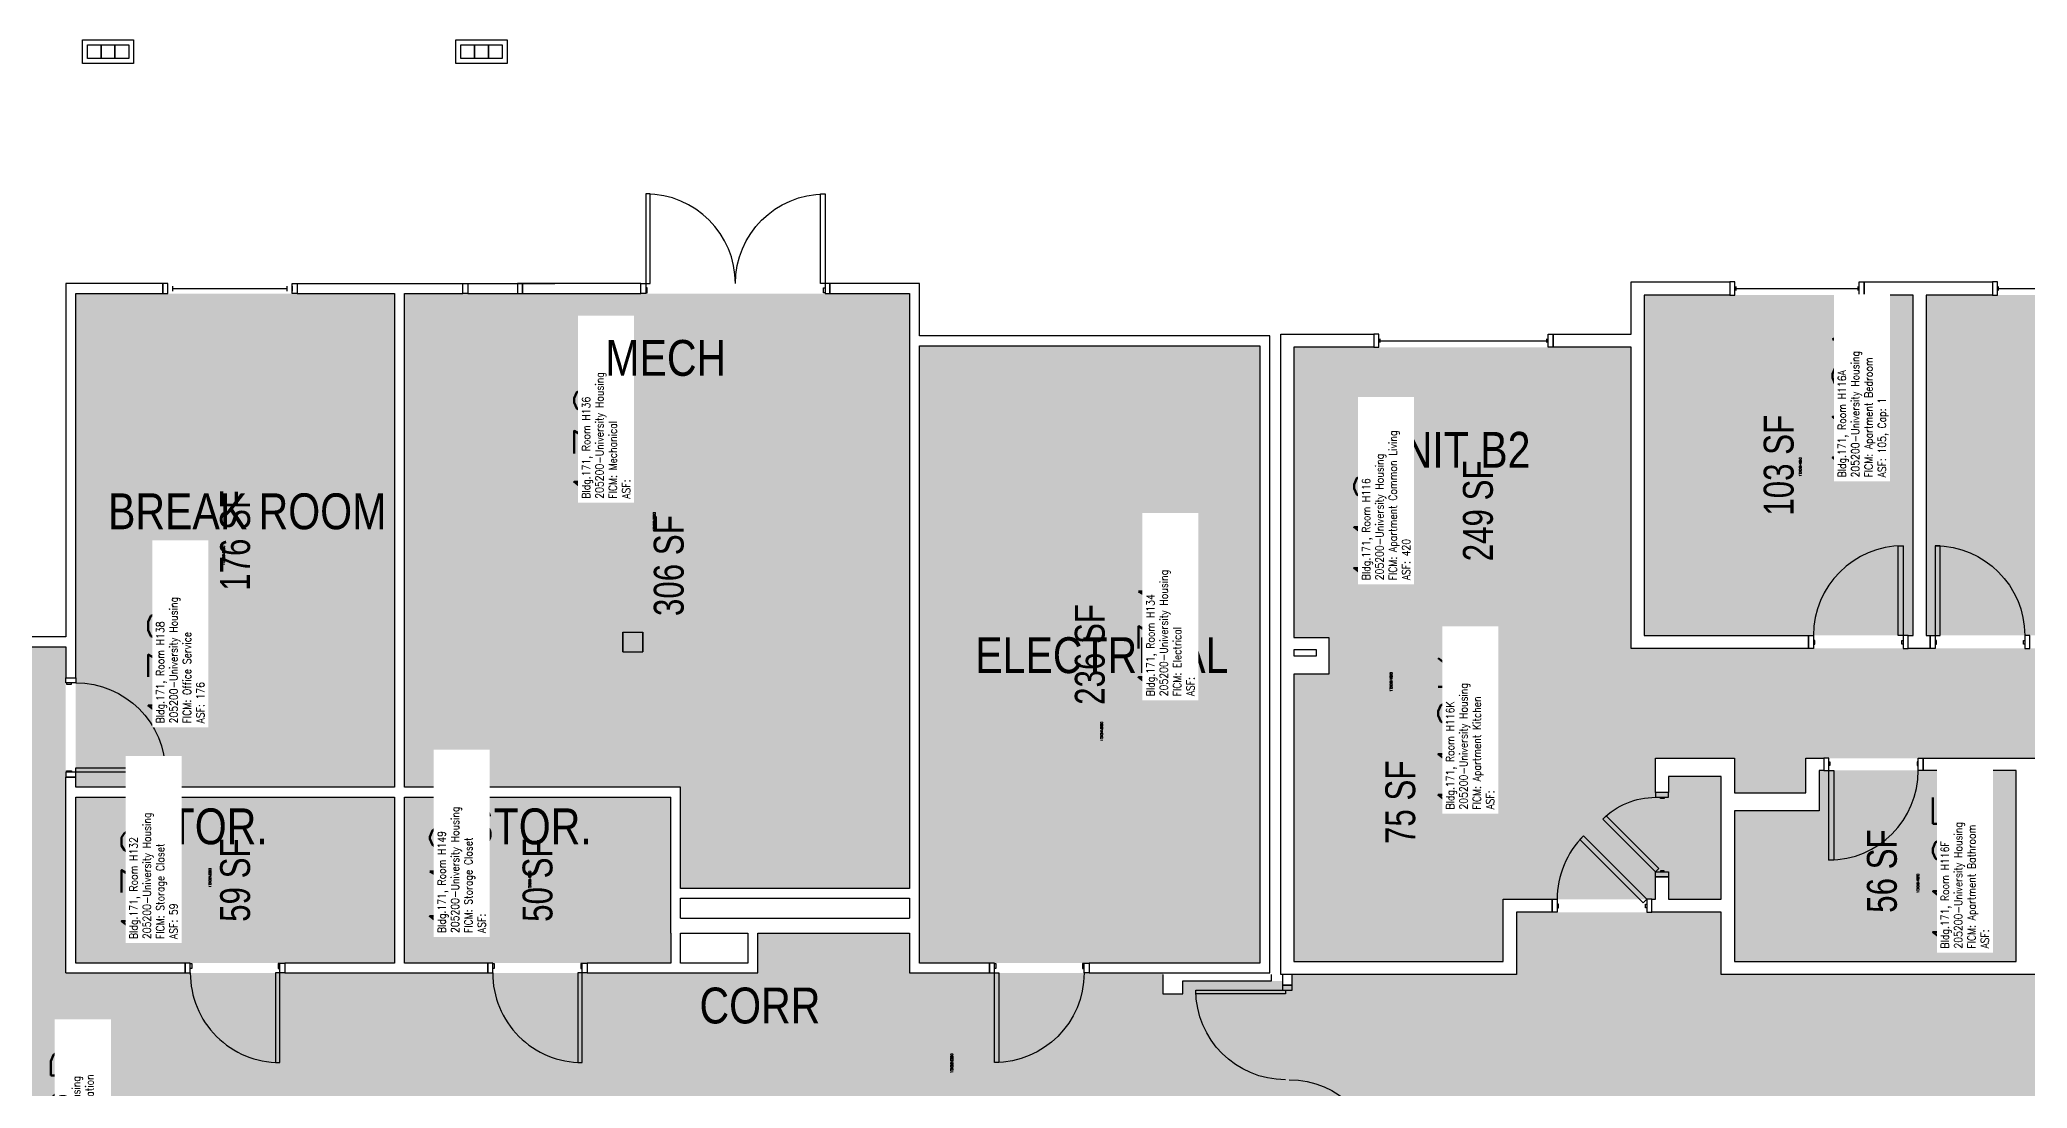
# Model space of a CAD drawing. Header units: inches. Extents: x -183 to 3698, y -798 to 1721.
# Drawn here: x 1366 to 2164, y 1300 to 1721 of the extents above; entities that cross this region are included whole.
import ezdxf
from ezdxf.enums import TextEntityAlignment as Align

# ---------------------------------------------------------------- set-up
doc = ezdxf.new("R2010")
doc.units = ezdxf.units.IN
doc.header["$LTSCALE"] = 96
doc.header["$MEASUREMENT"] = 0
doc.layers.get('0').update_dxf_attribs({"plot": 0})
for name, color, linetype in [('A-AREA-IDEN', 1, 'Continuous'), ('A-DOOR', 2, 'Continuous'), ('A-GLAZ', 1, 'Continuous'), ('A-IDEN-RNUM', 7, 'Continuous'), ('A-IDEN-SNUM', 4, 'Continuous'), ('A-IDEN-VNUM', 4, 'Continuous'), ('A-WALL', 5, 'Continuous'), ('AREA-TEXT', 3, 'Continuous'), ('Rooms-Category-Color', 7, 'Continuous'), ('Rooms-College-Color', 7, 'Continuous'), ('Rooms-Department-Color', 7, 'Continuous'), ('Rooms-Division-Color', 7, 'Continuous'), ('Rooms-Information', 7, 'Continuous')]:
    doc.layers.add(name, color=color, linetype=linetype)
doc.styles.add('AREA', font='arial.ttf', dxfattribs={"width": 0.75, "height": 12})
doc.styles.add('ROOMSNUMBER', font='txt.shx', dxfattribs={"height": 0.03})
doc.styles.add('ROOMVNUMBER', font='simplex.shx', dxfattribs={"width": 0.85})
doc.styles.get("Standard").update_dxf_attribs({"font": 'ARIALN.TTF'})

msp = doc.modelspace()

# ---------------------------------------------------------------- hatches: boundary and pattern name
h = msp.add_hatch()
h.set_pattern_fill('ANSI31', color=256, style=0)
h.set_pattern_definition([(135, (2468.48172, 1996.84335), (0.088388348, 0.088388348), [])])
h.paths.add_polyline_path([(2137.01, 1412.89), (2078.28, 1412.89), (2078.28, 1403.68), (2137.01, 1403.68)], flags=9)
at = {"layer": 'Rooms-Category-Color', "true_color": 0xfa9ba3}
msp.add_hatch(color=241, dxfattribs=at).paths.add_polyline_path([(1380.13, 1619.37), (1508.13, 1619.37), (1508.13, 1421), (1380.13, 1421)])
at = {"layer": 'Rooms-Category-Color', "true_color": 0xadadad}
for points in [[(1512.13, 1619.37), (1715.13, 1619.37), (1715.13, 1380.37), (1623.13, 1380.37), (1623.13, 1421), (1512.13, 1421)], [(1719.13, 1598.37), (1855.88, 1598.37), (1855.88, 1350.38), (1719.13, 1350.38)], [(2434.81, 1302.06), (2431.28, 1305.6), (2404.37, 1332.5), (2404.37, 1345.75), (2041.22, 1345.75), (2041.22, 1370.75), (1958.89, 1370.75), (1958.89, 1345.75), (1868.87, 1345.75), (1868.87, 1341.5), (1864.87, 1341.5), (1864.87, 1343.19), (1824.87, 1343.19), (1824.87, 1338), (1816.87, 1338), (1816.87, 1346.37), (1715.13, 1346.37), (1715.13, 1362.37), (1654.13, 1362.37), (1654.13, 1346.37), (1376.13, 1346.37), (1376.13, 1477.38), (1260.13, 1477.38), (1260.13, 1346.37), (780.38, 1346.37), (780.38, 1341.5), (776.38, 1341.5), (776.38, 1342.96), (736.38, 1342.96), (736.38, 1338), (728.38, 1338), (728.38, 1345.75), (673.36, 1345.75), (673.36, 1370.75), (591.03, 1370.75), (591.03, 1345.75), (233.3, 1345.75), (233.5, 1285.75), (632.97, 1285.75), (632.97, 1237.75), (768, 1237.75), (776.38, 1237.75), (776.38, 1265.5), (780.38, 1265.5), (780.38, 1263.75), (820.38, 1263.75), (820.38, 1269), (828.38, 1269), (828.38, 1237.75), (939.72, 1237.75), (939.72, 1276.67), (1347.19, 1276.67), (1347.19, 1190.38), (1378.69, 1190.38), (1378.69, 1188), (1373.19, 1188), (1373.19, 1151.12), (1373.19, 1146.75), (1375.19, 1146.75), (1375.19, 1142.75), (1451.19, 1142.75), (1451.19, 1146.75), (1453.11, 1146.75), (1453.19, 1151.12), (1453.19, 1188), (1447.69, 1188), (1447.69, 1190.38), (1479.65, 1190.38), (1479.65, 1209.17), (1484.9, 1209.17), (1484.9, 1255.17), (1479.65, 1255.17), (1479.65, 1276.67), (1571.65, 1276.67), (1571.65, 1261.25), (1860.5, 1261.25), (1864.87, 1261.25), (1864.87, 1265.5), (1868.87, 1265.5), (1868.87, 1263.75), (1908.87, 1263.75), (1908.87, 1269), (1916.87, 1269), (1916.87, 1260.62), (2047.49, 1260.62), (2047.49, 1285.75), (2323.85, 1285.75), (2348.97, 1260.62), (2386.31, 1260.62), (2392.39, 1259.63)]]:
    msp.add_hatch(color=253, dxfattribs=at).paths.add_polyline_path(points)
at = {"layer": 'Rooms-Category-Color', "true_color": 0x728ef3}
for points in [[(2118.25, 1618.75), (2010.25, 1618.75), (2010.25, 1482), (2118.25, 1482), (2118.24, 1618.31)], [(2231.13, 1618.75), (2123.5, 1618.75), (2123.49, 1482.01), (2231.13, 1482), (2231.11, 1618.31)], [(2280, 1476.75), (2005, 1476.75), (2005, 1597.75), (1869.5, 1597.75), (1869.5, 1481.12), (1953.64, 1481.12), (1953.64, 1376), (2014.77, 1376), (2014.77, 1384.95), (2020.02, 1384.95), (2020.02, 1376), (2041.22, 1376), (2041.22, 1425.37), (2020.02, 1425.37), (2020.02, 1418.95), (2014.77, 1418.95), (2014.77, 1432.62), (2046.47, 1432.62), (2046.47, 1418.75), (2075.22, 1418.75), (2075.22, 1432.62), (2251.25, 1432.62), (2251.25, 1418.75), (2280, 1418.75)], [(1869.5, 1466.5), (1869.5, 1351), (1953.64, 1351), (1953.64, 1481.12), (1883.5, 1481.12), (1883.5, 1466.5)], [(2159.6, 1351), (2046.47, 1351), (2046.47, 1411.5), (2080.47, 1411.5), (2080.47, 1427.75), (2159.61, 1427.75)], [(1380.13, 1417), (1508.13, 1417), (1508.13, 1350.37), (1380.13, 1350.37)], [(1512.13, 1417), (1619.13, 1417), (1619.13, 1350.37), (1512.13, 1350.37)]]:
    msp.add_hatch(color=171, dxfattribs=at).paths.add_polyline_path(points)
at = {"layer": 'Rooms-College-Color', "true_color": 0xadadad}
for points in [[(1380.13, 1619.37), (1508.13, 1619.37), (1508.13, 1421), (1380.13, 1421)], [(1512.13, 1619.37), (1715.13, 1619.37), (1715.13, 1380.37), (1623.13, 1380.37), (1623.13, 1421), (1512.13, 1421)], [(2118.25, 1618.75), (2010.25, 1618.75), (2010.25, 1482), (2118.25, 1482), (2118.24, 1618.31)], [(2231.13, 1618.75), (2123.5, 1618.75), (2123.49, 1482.01), (2231.13, 1482), (2231.11, 1618.31)], [(1719.13, 1598.37), (1855.88, 1598.37), (1855.88, 1350.38), (1719.13, 1350.38)], [(2280, 1476.75), (2005, 1476.75), (2005, 1597.75), (1869.5, 1597.75), (1869.5, 1481.12), (1953.64, 1481.12), (1953.64, 1376), (2014.77, 1376), (2014.77, 1384.95), (2020.02, 1384.95), (2020.02, 1376), (2041.22, 1376), (2041.22, 1425.37), (2020.02, 1425.37), (2020.02, 1418.95), (2014.77, 1418.95), (2014.77, 1432.62), (2046.47, 1432.62), (2046.47, 1418.75), (2075.22, 1418.75), (2075.22, 1432.62), (2251.25, 1432.62), (2251.25, 1418.75), (2280, 1418.75)], [(2434.81, 1302.06), (2431.28, 1305.6), (2404.37, 1332.5), (2404.37, 1345.75), (2041.22, 1345.75), (2041.22, 1370.75), (1958.89, 1370.75), (1958.89, 1345.75), (1868.87, 1345.75), (1868.87, 1341.5), (1864.87, 1341.5), (1864.87, 1343.19), (1824.87, 1343.19), (1824.87, 1338), (1816.87, 1338), (1816.87, 1346.37), (1715.13, 1346.37), (1715.13, 1362.37), (1654.13, 1362.37), (1654.13, 1346.37), (1376.13, 1346.37), (1376.13, 1477.38), (1260.13, 1477.38), (1260.13, 1346.37), (780.38, 1346.37), (780.38, 1341.5), (776.38, 1341.5), (776.38, 1342.96), (736.38, 1342.96), (736.38, 1338), (728.38, 1338), (728.38, 1345.75), (673.36, 1345.75), (673.36, 1370.75), (591.03, 1370.75), (591.03, 1345.75), (233.3, 1345.75), (233.5, 1285.75), (632.97, 1285.75), (632.97, 1237.75), (768, 1237.75), (776.38, 1237.75), (776.38, 1265.5), (780.38, 1265.5), (780.38, 1263.75), (820.38, 1263.75), (820.38, 1269), (828.38, 1269), (828.38, 1237.75), (939.72, 1237.75), (939.72, 1276.67), (1347.19, 1276.67), (1347.19, 1190.38), (1378.69, 1190.38), (1378.69, 1188), (1373.19, 1188), (1373.19, 1151.12), (1373.19, 1146.75), (1375.19, 1146.75), (1375.19, 1142.75), (1451.19, 1142.75), (1451.19, 1146.75), (1453.11, 1146.75), (1453.19, 1151.12), (1453.19, 1188), (1447.69, 1188), (1447.69, 1190.38), (1479.65, 1190.38), (1479.65, 1209.17), (1484.9, 1209.17), (1484.9, 1255.17), (1479.65, 1255.17), (1479.65, 1276.67), (1571.65, 1276.67), (1571.65, 1261.25), (1860.5, 1261.25), (1864.87, 1261.25), (1864.87, 1265.5), (1868.87, 1265.5), (1868.87, 1263.75), (1908.87, 1263.75), (1908.87, 1269), (1916.87, 1269), (1916.87, 1260.62), (2047.49, 1260.62), (2047.49, 1285.75), (2323.85, 1285.75), (2348.97, 1260.62), (2386.31, 1260.62), (2392.39, 1259.63)], [(1869.5, 1466.5), (1869.5, 1351), (1953.64, 1351), (1953.64, 1481.12), (1883.5, 1481.12), (1883.5, 1466.5)], [(2159.6, 1351), (2046.47, 1351), (2046.47, 1411.5), (2080.47, 1411.5), (2080.47, 1427.75), (2159.61, 1427.75)], [(1380.13, 1417), (1508.13, 1417), (1508.13, 1350.37), (1380.13, 1350.37)], [(1512.13, 1417), (1619.13, 1417), (1619.13, 1350.37), (1512.13, 1350.37)]]:
    msp.add_hatch(color=253, dxfattribs=at).paths.add_polyline_path(points)
at = {"layer": 'Rooms-Department-Color', "true_color": 0x604aed}
for points in [[(1380.13, 1619.37), (1508.13, 1619.37), (1508.13, 1421), (1380.13, 1421)], [(2118.25, 1618.75), (2010.25, 1618.75), (2010.25, 1482), (2118.25, 1482), (2118.24, 1618.31)], [(2231.13, 1618.75), (2123.5, 1618.75), (2123.49, 1482.01), (2231.13, 1482), (2231.11, 1618.31)], [(2280, 1476.75), (2005, 1476.75), (2005, 1597.75), (1869.5, 1597.75), (1869.5, 1481.12), (1953.64, 1481.12), (1953.64, 1376), (2014.77, 1376), (2014.77, 1384.95), (2020.02, 1384.95), (2020.02, 1376), (2041.22, 1376), (2041.22, 1425.37), (2020.02, 1425.37), (2020.02, 1418.95), (2014.77, 1418.95), (2014.77, 1432.62), (2046.47, 1432.62), (2046.47, 1418.75), (2075.22, 1418.75), (2075.22, 1432.62), (2251.25, 1432.62), (2251.25, 1418.75), (2280, 1418.75)], [(1869.5, 1466.5), (1869.5, 1351), (1953.64, 1351), (1953.64, 1481.12), (1883.5, 1481.12), (1883.5, 1466.5)], [(2159.6, 1351), (2046.47, 1351), (2046.47, 1411.5), (2080.47, 1411.5), (2080.47, 1427.75), (2159.61, 1427.75)], [(1380.13, 1417), (1508.13, 1417), (1508.13, 1350.37), (1380.13, 1350.37)], [(1512.13, 1417), (1619.13, 1417), (1619.13, 1350.37), (1512.13, 1350.37)]]:
    msp.add_hatch(color=173, dxfattribs=at).paths.add_polyline_path(points)
at = {"layer": 'Rooms-Department-Color', "true_color": 0xacacac}
for points in [[(1512.13, 1619.37), (1715.13, 1619.37), (1715.13, 1380.37), (1623.13, 1380.37), (1623.13, 1421), (1512.13, 1421)], [(1719.13, 1598.37), (1855.88, 1598.37), (1855.88, 1350.38), (1719.13, 1350.38)], [(2434.81, 1302.06), (2431.28, 1305.6), (2404.37, 1332.5), (2404.37, 1345.75), (2041.22, 1345.75), (2041.22, 1370.75), (1958.89, 1370.75), (1958.89, 1345.75), (1868.87, 1345.75), (1868.87, 1341.5), (1864.87, 1341.5), (1864.87, 1343.19), (1824.87, 1343.19), (1824.87, 1338), (1816.87, 1338), (1816.87, 1346.37), (1715.13, 1346.37), (1715.13, 1362.37), (1654.13, 1362.37), (1654.13, 1346.37), (1376.13, 1346.37), (1376.13, 1477.38), (1260.13, 1477.38), (1260.13, 1346.37), (780.38, 1346.37), (780.38, 1341.5), (776.38, 1341.5), (776.38, 1342.96), (736.38, 1342.96), (736.38, 1338), (728.38, 1338), (728.38, 1345.75), (673.36, 1345.75), (673.36, 1370.75), (591.03, 1370.75), (591.03, 1345.75), (233.3, 1345.75), (233.5, 1285.75), (632.97, 1285.75), (632.97, 1237.75), (768, 1237.75), (776.38, 1237.75), (776.38, 1265.5), (780.38, 1265.5), (780.38, 1263.75), (820.38, 1263.75), (820.38, 1269), (828.38, 1269), (828.38, 1237.75), (939.72, 1237.75), (939.72, 1276.67), (1347.19, 1276.67), (1347.19, 1190.38), (1378.69, 1190.38), (1378.69, 1188), (1373.19, 1188), (1373.19, 1151.12), (1373.19, 1146.75), (1375.19, 1146.75), (1375.19, 1142.75), (1451.19, 1142.75), (1451.19, 1146.75), (1453.11, 1146.75), (1453.19, 1151.12), (1453.19, 1188), (1447.69, 1188), (1447.69, 1190.38), (1479.65, 1190.38), (1479.65, 1209.17), (1484.9, 1209.17), (1484.9, 1255.17), (1479.65, 1255.17), (1479.65, 1276.67), (1571.65, 1276.67), (1571.65, 1261.25), (1860.5, 1261.25), (1864.87, 1261.25), (1864.87, 1265.5), (1868.87, 1265.5), (1868.87, 1263.75), (1908.87, 1263.75), (1908.87, 1269), (1916.87, 1269), (1916.87, 1260.62), (2047.49, 1260.62), (2047.49, 1285.75), (2323.85, 1285.75), (2348.97, 1260.62), (2386.31, 1260.62), (2392.39, 1259.63)]]:
    msp.add_hatch(color=253, dxfattribs=at).paths.add_polyline_path(points)
at = {"layer": 'Rooms-Division-Color', "true_color": 0x604aed}
for points in [[(1380.13, 1619.37), (1508.13, 1619.37), (1508.13, 1421), (1380.13, 1421)], [(2118.25, 1618.75), (2010.25, 1618.75), (2010.25, 1482), (2118.25, 1482), (2118.24, 1618.31)], [(2231.13, 1618.75), (2123.5, 1618.75), (2123.49, 1482.01), (2231.13, 1482), (2231.11, 1618.31)], [(2280, 1476.75), (2005, 1476.75), (2005, 1597.75), (1869.5, 1597.75), (1869.5, 1481.12), (1953.64, 1481.12), (1953.64, 1376), (2014.77, 1376), (2014.77, 1384.95), (2020.02, 1384.95), (2020.02, 1376), (2041.22, 1376), (2041.22, 1425.37), (2020.02, 1425.37), (2020.02, 1418.95), (2014.77, 1418.95), (2014.77, 1432.62), (2046.47, 1432.62), (2046.47, 1418.75), (2075.22, 1418.75), (2075.22, 1432.62), (2251.25, 1432.62), (2251.25, 1418.75), (2280, 1418.75)], [(1869.5, 1466.5), (1869.5, 1351), (1953.64, 1351), (1953.64, 1481.12), (1883.5, 1481.12), (1883.5, 1466.5)], [(2159.6, 1351), (2046.47, 1351), (2046.47, 1411.5), (2080.47, 1411.5), (2080.47, 1427.75), (2159.61, 1427.75)], [(1380.13, 1417), (1508.13, 1417), (1508.13, 1350.37), (1380.13, 1350.37)], [(1512.13, 1417), (1619.13, 1417), (1619.13, 1350.37), (1512.13, 1350.37)]]:
    msp.add_hatch(color=173, dxfattribs=at).paths.add_polyline_path(points)
at = {"layer": 'Rooms-Division-Color', "true_color": 0xadadad}
for points in [[(1512.13, 1619.37), (1715.13, 1619.37), (1715.13, 1380.37), (1623.13, 1380.37), (1623.13, 1421), (1512.13, 1421)], [(1719.13, 1598.37), (1855.88, 1598.37), (1855.88, 1350.38), (1719.13, 1350.38)], [(2434.81, 1302.06), (2431.28, 1305.6), (2404.37, 1332.5), (2404.37, 1345.75), (2041.22, 1345.75), (2041.22, 1370.75), (1958.89, 1370.75), (1958.89, 1345.75), (1868.87, 1345.75), (1868.87, 1341.5), (1864.87, 1341.5), (1864.87, 1343.19), (1824.87, 1343.19), (1824.87, 1338), (1816.87, 1338), (1816.87, 1346.37), (1715.13, 1346.37), (1715.13, 1362.37), (1654.13, 1362.37), (1654.13, 1346.37), (1376.13, 1346.37), (1376.13, 1477.38), (1260.13, 1477.38), (1260.13, 1346.37), (780.38, 1346.37), (780.38, 1341.5), (776.38, 1341.5), (776.38, 1342.96), (736.38, 1342.96), (736.38, 1338), (728.38, 1338), (728.38, 1345.75), (673.36, 1345.75), (673.36, 1370.75), (591.03, 1370.75), (591.03, 1345.75), (233.3, 1345.75), (233.5, 1285.75), (632.97, 1285.75), (632.97, 1237.75), (768, 1237.75), (776.38, 1237.75), (776.38, 1265.5), (780.38, 1265.5), (780.38, 1263.75), (820.38, 1263.75), (820.38, 1269), (828.38, 1269), (828.38, 1237.75), (939.72, 1237.75), (939.72, 1276.67), (1347.19, 1276.67), (1347.19, 1190.38), (1378.69, 1190.38), (1378.69, 1188), (1373.19, 1188), (1373.19, 1151.12), (1373.19, 1146.75), (1375.19, 1146.75), (1375.19, 1142.75), (1451.19, 1142.75), (1451.19, 1146.75), (1453.11, 1146.75), (1453.19, 1151.12), (1453.19, 1188), (1447.69, 1188), (1447.69, 1190.38), (1479.65, 1190.38), (1479.65, 1209.17), (1484.9, 1209.17), (1484.9, 1255.17), (1479.65, 1255.17), (1479.65, 1276.67), (1571.65, 1276.67), (1571.65, 1261.25), (1860.5, 1261.25), (1864.87, 1261.25), (1864.87, 1265.5), (1868.87, 1265.5), (1868.87, 1263.75), (1908.87, 1263.75), (1908.87, 1269), (1916.87, 1269), (1916.87, 1260.62), (2047.49, 1260.62), (2047.49, 1285.75), (2323.85, 1285.75), (2348.97, 1260.62), (2386.31, 1260.62), (2392.39, 1259.63)]]:
    msp.add_hatch(color=253, dxfattribs=at).paths.add_polyline_path(points)

# ---------------------------------------------------------------- linework, layer by layer
at = {"layer": 'A-DOOR'}
for p, q in [((1610.88, 1659.37), (1609.13, 1659.37)), ((1609.13, 1659.37), (1609.13, 1623.37)), ((1610.88, 1623.37), (1610.88, 1659.37)), ((1679.38, 1623.37), (1679.38, 1659.37)), ((1679.38, 1659.37), (1681.13, 1659.37)), ((1681.13, 1659.37), (1681.13, 1623.37)), ((1607.13, 1619.37), (1607.13, 1623.37)), ((1607.13, 1623.37), (1609.13, 1623.37)), ((1609.13, 1623.37), (1610.88, 1623.37)), ((1609.13, 1623.37), (1609.13, 1619.37)), ((1609.75, 1621.62), (1609.13, 1621.62)), ((1609.13, 1621.62), (1609.13, 1619.62)), ((1609.75, 1619.62), (1609.75, 1621.62)), ((1681.13, 1623.37), (1679.38, 1623.37)), ((1680.5, 1619.62), (1680.5, 1621.62)), ((1680.5, 1621.62), (1681.13, 1621.62)), ((1683.13, 1623.37), (1681.13, 1623.37)), ((1681.13, 1623.37), (1681.13, 1619.37)), ((1681.13, 1621.62), (1681.13, 1619.62)), ((1683.13, 1619.37), (1683.13, 1623.37)), ((1609.13, 1619.37), (1607.13, 1619.37)), ((1609.13, 1619.62), (1609.75, 1619.62)), ((1681.13, 1619.62), (1680.5, 1619.62)), ((1681.13, 1619.37), (1683.13, 1619.37)), ((1376.13, 1463), (1376.13, 1465)), ((1376.13, 1465), (1380.13, 1465)), ((1380.13, 1463), (1376.13, 1463)), ((1376.38, 1463), (1376.38, 1462.37)), ((1378.38, 1463), (1376.38, 1463)), ((1376.38, 1462.37), (1378.38, 1462.37)), ((1378.38, 1462.37), (1378.38, 1463)), ((1380.13, 1465), (1380.13, 1463)), ((1376.13, 1427), (1376.13, 1425)), ((1380.13, 1427), (1376.13, 1427)), ((1376.13, 1425), (1380.13, 1425)), ((1376.38, 1427), (1376.38, 1427.62)), ((1376.38, 1427.62), (1378.38, 1427.62)), ((1378.38, 1427), (1376.38, 1427)), ((1378.38, 1427.62), (1378.38, 1427)), ((1380.13, 1427), (1380.13, 1428.75)), ((1380.13, 1428.75), (1416.13, 1428.75)), ((1416.13, 1427), (1380.13, 1427)), ((1380.13, 1425), (1380.13, 1427)), ((1416.13, 1428.75), (1416.13, 1427)), ((1426.13, 1350.37), (1424.13, 1350.37)), ((1424.13, 1350.37), (1424.13, 1346.37)), ((1426.13, 1346.37), (1426.13, 1350.37)), ((1426.13, 1350.12), (1426.75, 1350.12)), ((1426.13, 1348.12), (1426.13, 1350.12)), ((1426.75, 1350.12), (1426.75, 1348.12)), ((1462.13, 1350.12), (1461.5, 1350.12)), ((1461.5, 1350.12), (1461.5, 1348.12)), ((1462.13, 1350.37), (1464.13, 1350.37)), ((1462.13, 1346.37), (1462.13, 1350.37)), ((1462.13, 1348.12), (1462.13, 1350.12)), ((1464.13, 1350.37), (1464.13, 1346.37)), ((1547.62, 1350.37), (1545.62, 1350.37)), ((1545.62, 1350.37), (1545.62, 1346.37)), ((1547.62, 1346.37), (1547.62, 1350.37)), ((1547.62, 1350.12), (1548.25, 1350.12)), ((1547.62, 1348.12), (1547.62, 1350.12)), ((1548.25, 1350.12), (1548.25, 1348.12)), ((1583.62, 1350.12), (1583, 1350.12)), ((1583, 1350.12), (1583, 1348.12)), ((1583.62, 1350.37), (1585.62, 1350.37)), ((1583.62, 1346.37), (1583.62, 1350.37)), ((1583.62, 1348.12), (1583.62, 1350.12)), ((1585.62, 1350.37), (1585.62, 1346.37)), ((1749.2, 1350.37), (1747.2, 1350.37)), ((1747.2, 1350.37), (1747.2, 1346.37)), ((1749.2, 1346.37), (1749.2, 1350.37)), ((1749.2, 1350.12), (1749.82, 1350.12)), ((1749.2, 1348.12), (1749.2, 1350.12)), ((1749.82, 1350.12), (1749.82, 1348.12)), ((1785.2, 1350.12), (1784.57, 1350.12)), ((1784.57, 1350.12), (1784.57, 1348.12)), ((1785.2, 1350.37), (1787.2, 1350.37)), ((1785.2, 1346.37), (1785.2, 1350.37)), ((1785.2, 1348.12), (1785.2, 1350.12)), ((1787.2, 1350.37), (1787.2, 1346.37)), ((1424.13, 1346.37), (1426.13, 1346.37)), ((1426.75, 1348.12), (1426.13, 1348.12)), ((1462.13, 1346.37), (1460.38, 1346.37)), ((1460.38, 1346.37), (1460.38, 1310.37)), ((1461.5, 1348.12), (1462.13, 1348.12)), ((1462.13, 1310.37), (1462.13, 1346.37)), ((1464.13, 1346.37), (1462.13, 1346.37)), ((1545.62, 1346.37), (1547.62, 1346.37)), ((1548.25, 1348.12), (1547.62, 1348.12)), ((1583.62, 1346.37), (1581.87, 1346.37)), ((1581.87, 1346.37), (1581.87, 1310.37)), ((1583, 1348.12), (1583.62, 1348.12)), ((1583.62, 1310.37), (1583.62, 1346.37)), ((1585.62, 1346.37), (1583.62, 1346.37)), ((1747.2, 1346.37), (1749.2, 1346.37)), ((1749.82, 1348.12), (1749.2, 1348.12)), ((1749.2, 1346.37), (1750.95, 1346.37)), ((1749.2, 1310.37), (1749.2, 1346.37)), ((1750.95, 1346.37), (1750.95, 1310.37)), ((1784.57, 1348.12), (1785.2, 1348.12)), ((1787.2, 1346.37), (1785.2, 1346.37)), ((1868.87, 1341.5), (1864.87, 1341.5)), ((1864.87, 1341.5), (1864.87, 1339.5)), ((1868.87, 1339.5), (1868.87, 1341.5)), ((1830.12, 1338), (1830.12, 1339.5)), ((1830.12, 1339.5), (1866.12, 1339.5)), ((1866.12, 1338), (1830.12, 1338)), ((1864.87, 1339.5), (1868.87, 1339.5)), ((1866.12, 1339.5), (1866.12, 1338)), ((1460.38, 1310.37), (1462.13, 1310.37)), ((1581.87, 1310.37), (1583.62, 1310.37)), ((1750.95, 1310.37), (1749.2, 1310.37))]:
    msp.add_line(p, q, dxfattribs=at)
for points in [[(2114.25, 1482), (2112.25, 1482), (2112.25, 1518), (2114.25, 1518)], [(2127.13, 1482), (2129.13, 1482), (2129.13, 1518), (2127.13, 1518)], [(2078.25, 1476.75), (2076.25, 1476.75), (2076.25, 1482), (2078.25, 1482)], [(2078.25, 1478.5), (2078.75, 1478.5), (2078.75, 1480), (2078.25, 1480)], [(2114.25, 1478.5), (2113.75, 1478.5), (2113.75, 1480), (2114.25, 1480)], [(2114.25, 1476.75), (2116.25, 1476.75), (2116.25, 1482), (2114.25, 1482)], [(2127.13, 1476.75), (2125.13, 1476.75), (2125.13, 1482), (2127.13, 1482)], [(2127.13, 1478.5), (2127.63, 1478.5), (2127.63, 1480), (2127.13, 1480)], [(2163.13, 1478.5), (2162.63, 1478.5), (2162.63, 1480), (2163.13, 1480)], [(2163.13, 1476.75), (2165.13, 1476.75), (2165.13, 1482), (2163.13, 1482)], [(2084.36, 1432.62), (2082.36, 1432.62), (2082.36, 1427.75), (2084.36, 1427.75)], [(2084.36, 1431.25), (2084.86, 1431.25), (2084.86, 1429.75), (2084.36, 1429.75)], [(2120.36, 1431.25), (2119.86, 1431.25), (2119.86, 1429.75), (2120.36, 1429.75)], [(2120.36, 1432.62), (2122.36, 1432.62), (2122.36, 1427.75), (2120.36, 1427.75)], [(2084.36, 1427.75), (2086.36, 1427.75), (2086.36, 1391.75), (2084.36, 1391.75)], [(2020.02, 1416.95), (2020.02, 1418.95), (2014.77, 1418.95), (2014.77, 1416.95)], [(2018.27, 1416.95), (2018.27, 1416.45), (2016.77, 1416.45), (2016.77, 1416.95)], [(2014.77, 1386.95), (2016.18, 1388.36), (1994.97, 1409.58), (1993.56, 1408.16)], [(2011.28, 1376), (2009.87, 1374.59), (1984.41, 1400.04), (1985.83, 1401.46)], [(2020.02, 1386.95), (2020.02, 1384.95), (2014.77, 1384.95), (2014.77, 1386.95)], [(2018.27, 1386.95), (2018.27, 1387.45), (2016.77, 1387.45), (2016.77, 1386.95)], [(1975.28, 1370.75), (1973.28, 1370.75), (1973.28, 1376), (1975.28, 1376)], [(1975.28, 1372.5), (1975.78, 1372.5), (1975.78, 1374), (1975.28, 1374)], [(2011.28, 1372.5), (2010.78, 1372.5), (2010.78, 1374), (2011.28, 1374)], [(2011.28, 1370.75), (2013.28, 1370.75), (2013.28, 1376), (2011.28, 1376)]]:
    msp.add_lwpolyline(points, close=True, dxfattribs=at)
for centre, start, end in [((1609.13, 1623.37), 360, 90), ((2114.25, 1482), 90, 180), ((2084.36, 1427.75), 270, 0), ((2011.28, 1376), 135, 180), ((1462.13, 1346.37), 180.00015, 270.00015), ((1583.62, 1346.37), 180.00015, 270.00015)]:
    msp.add_arc(centre, 36, start, end, dxfattribs=at)
at = {"layer": 'A-DOOR', "extrusion": (0, 0, -1)}
for centre, radius, start, end in [((-1681.13, 1623.37), 36, 0, 90), ((-2127.13, 1482), 36, 90, 180), ((-1380.13, 1427), 36, 90, 180), ((-2014.77, 1386.95), 30, 45, 90), ((-1749.2, 1346.37), 36, 179.99985, 269.99985), ((-1866.12, 1339.5), 36, 270, 360), ((-1867.62, 1267.5), 36, 90, 180)]:
    msp.add_arc(centre, radius, start, end, dxfattribs=at)
at = {"layer": 'A-GLAZ'}
for p, q in [((1417.1, 1623.37), (1415.1, 1623.37)), ((1415.1, 1623.37), (1415.1, 1619.37)), ((1417.1, 1619.37), (1417.1, 1623.37)), ((1417.1, 1620.37), (1417.1, 1622.37)), ((1419.1, 1620.37), (1419.1, 1622.37)), ((1419.1, 1621.37), (1465.1, 1621.37)), ((1465.1, 1620.37), (1465.1, 1622.37)), ((1467.1, 1623.37), (1469.1, 1623.37)), ((1467.1, 1619.37), (1467.1, 1623.37)), ((1467.1, 1622.37), (1467.1, 1620.37)), ((1469.1, 1623.37), (1469.1, 1619.37)), ((1522.63, 1623.37), (1572.63, 1623.37)), ((1535.63, 1619.37), (1535.63, 1623.37)), ((1535.63, 1623.37), (1537.63, 1623.37)), ((1537.63, 1623.37), (1557.63, 1623.37)), ((1537.63, 1623.37), (1537.63, 1619.37)), ((1559.63, 1623.37), (1557.63, 1623.37)), ((1557.63, 1623.37), (1557.63, 1619.37)), ((1559.63, 1619.37), (1559.63, 1623.37)), ((2047.16, 1620.63), (2047.16, 1622.13)), ((2047.16, 1621.38), (2096.16, 1621.38)), ((2096.16, 1620.63), (2096.16, 1622.13)), ((2152.63, 1620.63), (2152.63, 1622.13)), ((2152.63, 1621.38), (2201.63, 1621.38)), ((1415.1, 1619.37), (1417.1, 1619.37)), ((1469.1, 1619.37), (1467.1, 1619.37)), ((1537.63, 1619.37), (1535.63, 1619.37)), ((1537.63, 1619.37), (1557.63, 1619.37)), ((1557.63, 1619.37), (1559.63, 1619.37)), ((1904.12, 1599.63), (1904.12, 1601.13)), ((1904.12, 1600.38), (1971.12, 1600.38)), ((1971.12, 1599.63), (1971.12, 1601.13))]:
    msp.add_line(p, q, dxfattribs=at)
for points in [[(2046.66, 1624), (2044.66, 1624), (2044.66, 1618.75), (2046.66, 1618.75)], [(2096.66, 1624), (2098.66, 1624), (2098.66, 1618.75), (2096.66, 1618.75)], [(2152.13, 1624), (2150.13, 1624), (2150.13, 1618.75), (2152.13, 1618.75)], [(1903.62, 1603), (1901.62, 1603), (1901.62, 1597.75), (1903.62, 1597.75)], [(1971.62, 1603), (1973.62, 1603), (1973.62, 1597.75), (1971.62, 1597.75)]]:
    msp.add_lwpolyline(points, close=True, dxfattribs=at)
at = {"layer": 'A-WALL'}
for p, q in [((1382.88, 1721.33), (1403.38, 1721.33)), ((1382.88, 1711.83), (1382.88, 1721.33)), ((1384.88, 1719.33), (1390.38, 1719.33)), ((1384.88, 1713.83), (1384.88, 1719.33)), ((1390.38, 1719.33), (1395.88, 1719.33)), ((1390.38, 1713.83), (1390.38, 1719.33)), ((1390.38, 1719.33), (1390.38, 1713.83)), ((1395.88, 1719.33), (1395.88, 1713.83)), ((1395.88, 1719.33), (1401.38, 1719.33)), ((1395.88, 1713.83), (1395.88, 1719.33)), ((1401.38, 1719.33), (1401.38, 1713.83)), ((1403.38, 1721.33), (1403.38, 1711.83)), ((1532.88, 1721.33), (1553.38, 1721.33)), ((1532.88, 1711.83), (1532.88, 1721.33)), ((1534.88, 1719.33), (1540.38, 1719.33)), ((1534.88, 1713.83), (1534.88, 1719.33)), ((1540.38, 1719.33), (1545.88, 1719.33)), ((1540.38, 1713.83), (1540.38, 1719.33)), ((1540.38, 1719.33), (1540.38, 1713.83)), ((1545.88, 1719.33), (1545.88, 1713.83)), ((1545.88, 1719.33), (1551.38, 1719.33)), ((1545.88, 1713.83), (1545.88, 1719.33)), ((1551.38, 1719.33), (1551.38, 1713.83)), ((1553.38, 1721.33), (1553.38, 1711.83)), ((1403.38, 1711.83), (1382.88, 1711.83)), ((1390.38, 1713.83), (1384.88, 1713.83)), ((1395.88, 1713.83), (1390.38, 1713.83)), ((1401.38, 1713.83), (1395.88, 1713.83)), ((1553.38, 1711.83), (1532.88, 1711.83)), ((1540.38, 1713.83), (1534.88, 1713.83)), ((1545.88, 1713.83), (1540.38, 1713.83)), ((1551.38, 1713.83), (1545.88, 1713.83)), ((1415.1, 1623.37), (1376.13, 1623.37)), ((1376.13, 1623.37), (1376.13, 1481.38)), ((1415.1, 1619.37), (1415.1, 1623.37)), ((1469.1, 1623.37), (1535.63, 1623.37)), ((1469.1, 1623.37), (1469.1, 1619.37)), ((1535.63, 1619.37), (1535.63, 1623.37)), ((1559.63, 1623.37), (1559.63, 1619.37)), ((1607.13, 1623.37), (1559.63, 1623.37)), ((1607.13, 1619.37), (1607.13, 1623.37)), ((1683.13, 1623.37), (1683.13, 1619.37)), ((1719.13, 1623.37), (1683.13, 1623.37)), ((1719.13, 1602.37), (1719.13, 1623.37)), ((2005, 1624), (2044.66, 1624)), ((2005, 1603), (2005, 1624)), ((2044.66, 1624), (2044.66, 1618.75)), ((2098.66, 1624), (2150.13, 1624)), ((2098.66, 1618.75), (2098.66, 1624)), ((2150.13, 1624), (2150.13, 1618.75)), ((1380.13, 1619.37), (1415.1, 1619.37)), ((1380.13, 1465), (1380.13, 1619.37)), ((1469.1, 1619.37), (1508.13, 1619.37)), ((1508.13, 1619.37), (1508.13, 1421)), ((1512.13, 1619.37), (1535.63, 1619.37)), ((1512.13, 1421), (1512.13, 1619.37)), ((1559.63, 1619.37), (1607.13, 1619.37)), ((1683.13, 1619.37), (1715.13, 1619.37)), ((1715.13, 1619.37), (1715.13, 1602.37)), ((2044.66, 1618.75), (2010.25, 1618.75)), ((2010.25, 1618.75), (2010.25, 1482)), ((2118.25, 1618.75), (2098.66, 1618.75)), ((2118.25, 1482), (2118.25, 1618.75)), ((2150.13, 1618.75), (2123.5, 1618.75)), ((2123.5, 1618.75), (2123.5, 1482)), ((1715.13, 1602.37), (1715.13, 1380.37)), ((1859.88, 1602.37), (1719.13, 1602.37)), ((1719.13, 1598.37), (1855.88, 1598.37)), ((1719.13, 1350.37), (1719.13, 1598.37)), ((1855.88, 1598.37), (1855.88, 1350.38)), ((1859.88, 1346.38), (1859.88, 1602.37)), ((1864.25, 1603), (1901.62, 1603)), ((1864.25, 1345.75), (1864.25, 1603)), ((1901.62, 1597.75), (1869.5, 1597.75)), ((1869.5, 1597.75), (1869.5, 1481.12)), ((1901.62, 1603), (1901.62, 1597.75)), ((1973.62, 1603), (2005, 1603)), ((1973.62, 1597.75), (1973.62, 1603)), ((2005, 1597.75), (1973.62, 1597.75)), ((2005, 1476.75), (2005, 1597.75)), ((1376.13, 1481.38), (1356.13, 1481.38)), ((1356.13, 1477.38), (1376.13, 1477.38)), ((1376.13, 1477.38), (1376.13, 1465)), ((1599.88, 1483.37), (1599.88, 1475.37)), ((1599.88, 1475.37), (1599.88, 1483.37)), ((1599.88, 1483.37), (1607.88, 1483.37)), ((1607.88, 1475.37), (1607.88, 1483.37)), ((1607.88, 1483.37), (1607.88, 1475.37)), ((1869.5, 1481.12), (1883.5, 1481.12)), ((1883.5, 1481.12), (1883.5, 1466.5)), ((2010.25, 1482), (2076.25, 1482)), ((2076.25, 1482), (2076.25, 1476.75)), ((2116.25, 1482), (2118.25, 1482)), ((2116.25, 1476.75), (2116.25, 1482)), ((2123.5, 1482), (2125.13, 1482)), ((2125.13, 1482), (2125.13, 1476.75)), ((1599.88, 1475.37), (1607.88, 1475.37)), ((1869.5, 1476.25), (1869.5, 1473.75)), ((1878.63, 1476.25), (1869.5, 1476.25)), ((1869.5, 1473.75), (1878.63, 1473.75)), ((1878.63, 1473.75), (1878.63, 1476.25)), ((2076.25, 1476.75), (2005, 1476.75)), ((2125.13, 1476.75), (2116.25, 1476.75)), ((1376.13, 1465), (1380.13, 1465)), ((1869.5, 1466.5), (1869.5, 1351)), ((1883.5, 1466.5), (1869.5, 1466.5)), ((2014.77, 1432.62), (2046.47, 1432.62)), ((2014.77, 1418.95), (2014.77, 1432.62)), ((2046.47, 1432.62), (2046.47, 1418.75)), ((2075.22, 1432.62), (2082.36, 1432.62)), ((2075.22, 1418.75), (2075.22, 1432.62)), ((2082.36, 1432.62), (2082.36, 1427.75)), ((2122.36, 1432.62), (2204.11, 1432.62)), ((2122.36, 1427.75), (2122.36, 1432.62)), ((1380.13, 1425), (1376.13, 1425)), ((1376.13, 1346.37), (1376.13, 1425)), ((1380.13, 1421), (1380.13, 1425)), ((2041.22, 1425.37), (2020.02, 1425.37)), ((2020.02, 1425.37), (2020.02, 1418.95)), ((2041.22, 1376), (2041.22, 1425.37)), ((2082.36, 1427.75), (2080.47, 1427.75)), ((2080.47, 1427.75), (2080.47, 1411.5)), ((2159.61, 1427.75), (2122.36, 1427.75)), ((2159.61, 1351), (2159.61, 1427.75)), ((1508.13, 1421), (1380.13, 1421)), ((1380.13, 1350.37), (1380.13, 1417)), ((1380.13, 1417), (1508.13, 1417)), ((1508.13, 1417), (1508.13, 1350.37)), ((1623.13, 1421), (1512.13, 1421)), ((1512.13, 1350.37), (1512.13, 1417)), ((1512.13, 1417), (1619.13, 1417)), ((1619.13, 1362.37), (1619.13, 1417)), ((1623.13, 1380.37), (1623.13, 1421)), ((2020.02, 1418.95), (2014.77, 1418.95)), ((2046.47, 1418.75), (2075.22, 1418.75)), ((2080.47, 1411.5), (2046.47, 1411.5)), ((2046.47, 1411.5), (2046.47, 1351)), ((2014.77, 1376), (2014.77, 1384.95)), ((2014.77, 1384.95), (2020.02, 1384.95)), ((2020.02, 1384.95), (2020.02, 1376)), ((1715.13, 1380.37), (1623.13, 1380.37)), ((1623.13, 1368.37), (1623.13, 1376.37)), ((1623.13, 1376.37), (1715.13, 1376.37)), ((1715.13, 1376.37), (1715.13, 1368.37)), ((1953.64, 1376), (1973.28, 1376)), ((1953.64, 1351), (1953.64, 1376)), ((1973.28, 1376), (1973.28, 1370.75)), ((2013.28, 1376), (2014.77, 1376)), ((2013.28, 1370.75), (2013.28, 1376)), ((2020.02, 1376), (2041.22, 1376)), ((1623.13, 1368.37), (1715.13, 1368.37)), ((1973.28, 1370.75), (1958.89, 1370.75)), ((1958.89, 1370.75), (1958.89, 1345.75)), ((2041.22, 1370.75), (2013.28, 1370.75)), ((2041.22, 1345.75), (2041.22, 1370.75)), ((1619.13, 1362.37), (1619.13, 1350.37)), ((1623.13, 1350.37), (1623.13, 1362.37)), ((1623.13, 1362.37), (1650.13, 1362.37)), ((1650.13, 1362.37), (1650.13, 1350.37)), ((1654.13, 1362.37), (1715.13, 1362.37)), ((1654.13, 1346.37), (1654.13, 1362.37)), ((1715.13, 1362.37), (1715.13, 1346.37)), ((1424.13, 1350.37), (1380.13, 1350.37)), ((1424.13, 1346.37), (1424.13, 1350.37)), ((1508.13, 1350.37), (1464.13, 1350.37)), ((1464.13, 1350.37), (1464.13, 1346.37)), ((1545.62, 1350.37), (1512.13, 1350.37)), ((1545.62, 1346.37), (1545.62, 1350.37)), ((1619.13, 1350.37), (1585.62, 1350.37)), ((1585.62, 1350.37), (1585.62, 1346.37)), ((1650.13, 1350.37), (1623.13, 1350.37)), ((1747.2, 1350.37), (1719.13, 1350.37)), ((1747.2, 1346.37), (1747.2, 1350.37)), ((1855.88, 1350.38), (1787.2, 1350.37)), ((1787.2, 1350.37), (1787.2, 1346.37)), ((1869.5, 1351), (1953.64, 1351)), ((2046.47, 1351), (2159.61, 1351)), ((1376.13, 1346.37), (1424.13, 1346.37)), ((1464.13, 1346.37), (1545.62, 1346.37)), ((1585.62, 1346.37), (1619.13, 1346.37)), ((1619.13, 1346.37), (1623.13, 1346.37)), ((1619.13, 1346.37), (1619.13, 1346.37)), ((1623.13, 1346.37), (1623.13, 1346.37)), ((1623.13, 1346.37), (1654.13, 1346.37)), ((1715.13, 1346.37), (1747.2, 1346.37)), ((1787.2, 1346.37), (1859.88, 1346.38)), ((1816.87, 1345.75), (1816.87, 1338)), ((1824.87, 1338), (1824.87, 1343.25)), ((1824.87, 1343.25), (1860.5, 1343.25)), ((1860.5, 1343.25), (1860.5, 1345.75)), ((1958.89, 1345.75), (1864.25, 1345.75)), ((1868.87, 1345.75), (1864.87, 1345.75)), ((1864.87, 1345.75), (1864.87, 1341.5)), ((1864.87, 1341.5), (1868.87, 1341.5)), ((1868.87, 1341.5), (1868.87, 1345.75)), ((2280.63, 1345.75), (2041.22, 1345.75)), ((1816.87, 1338), (1824.87, 1338))]:
    msp.add_line(p, q, dxfattribs=at)

# ---------------------------------------------------------------- texts
at = {"layer": 'A-AREA-IDEN'}
for s, p in [('MECH', (1617.15, 1586.3)), ('UNIT B2', (1932.92, 1549.37)), ('BREAK ROOM', (1448.99, 1524.67)), ('ELECTRICAL', (1792.35, 1466.86)), ('STOR.', (1432.06, 1398.09)), ('STOR.', (1562.22, 1398.09)), ('CORR', (1654.99, 1326.11))]:
    msp.add_text(s, height=14.4, dxfattribs=at).set_placement(p, align=Align.CENTER)
at = {"layer": 'A-IDEN-RNUM', "style": 'ROOMSNUMBER', "width": 0.85}
for s, p in [('0116-A0', (2072.93, 1549.67)), ('0136-00', (1612.54, 1527.6)), ('0138-00', (1439.58, 1514.13)), ('0116-00', (1903.12, 1513.33)), ('0116-K0', (1908.57, 1463.35)), ('0134-00', (1792.28, 1443.44)), ('0132-00', (1434.07, 1384.64)), ('0149-00', (1562.56, 1383.54)), ('0116-F0', (2120.23, 1382.37)), ('0122-D0', (1732.07, 1310.1))]:
    msp.add_text(s, height=1, rotation=90, dxfattribs=at).set_placement(p, align=Align.MIDDLE_CENTER)
at = {"layer": 'A-IDEN-SNUM', "style": 'ROOMSNUMBER', "width": 0.85}
for s, p in [('1710H116A0', (2072.93, 1549.67)), ('1710H13600', (1612.54, 1527.6)), ('1710H13800', (1439.58, 1514.13)), ('1710H11600', (1903.12, 1513.33)), ('1710H116K0', (1908.57, 1463.35)), ('1710H13400', (1792.28, 1443.44)), ('1710H13200', (1434.07, 1384.64)), ('1710H14900', (1562.56, 1383.54)), ('1710H116F0', (2120.23, 1382.37)), ('1710H122D0', (1732.07, 1310.1))]:
    msp.add_text(s, height=1, rotation=90, dxfattribs=at).set_placement(p, align=Align.MIDDLE_CENTER)
at = {"layer": 'A-IDEN-VNUM', "style": 'ROOMVNUMBER', "width": 0.85}
for s, p in [('116A', (2097.19, 1576.44)), ('136', (1591.59, 1559.24)), ('116', (1904.96, 1524.65)), ('134', (1818.28, 1480.78)), ('138', (1420.53, 1469.41)), ('116K', (1938.72, 1442.09)), ('116F', (2137.48, 1385.78)), ('149', (1533.56, 1384.74)), ('132', (1409.79, 1382.78)), ('122D', (1381.36, 1285.99))]:
    msp.add_text(s, height=22.5, rotation=90, dxfattribs=at).set_placement(p, align=Align.MIDDLE_CENTER)
at = {"layer": 'AREA-TEXT', "style": 'AREA', "width": 0.75}
for s, p in [('103 SF', (2064.25, 1550.37)), ('249 SF', (1943.43, 1532.05)), ('176 SF', (1444.13, 1520.19)), ('306 SF', (1618.34, 1510.04)), ('236 SF', (1787.5, 1474.37)), ('75 SF', (1912.24, 1414.96)), ('59 SF', (1444.13, 1383.69)), ('50 SF', (1565.63, 1383.69)), ('56 SF', (2105.72, 1387.32))]:
    msp.add_text(s, height=12, rotation=90, dxfattribs=at).set_placement(p, align=Align.MIDDLE_CENTER)

# ---------------------------------------------------------------- next in the draw order: texts
at = {"layer": 'Rooms-Information', "char_height": 3.2143, "width": 72, "attachment_point": 7, "rotation": 90, "style": 'ROOMVNUMBER', "bg_fill": 3, "box_fill_scale": 1.5, "bg_fill_color": 256, "bg_fill_true_color": 13158600, "bg_fill_transparency": 0}
for s, insert in [('Bldg.171, Room H116A^M^J205200-University Housing^M^JFICM: Apartment Bedroom^M^JASF: 105, Cap: 1', (2108.44, 1545.47)), ('Bldg.171, Room H136^M^J205200-University Housing^M^JFICM: Mechanical^M^JASF: ', (1602.84, 1536.92)), ('Bldg.171, Room H116^M^J205200-University Housing^M^JFICM: Apartment Common Living^M^JASF: 420', (1916.21, 1504.16)), ('Bldg.171, Room H134^M^J205200-University Housing^M^JFICM: Electrical^M^JASF: ', (1829.53, 1457.56)), ('Bldg.171, Room H138^M^J205200-University Housing^M^JFICM: Office Service^M^JASF: 176', (1431.78, 1446.64)), ('Bldg.171, Room H116K^M^J205200-University Housing^M^JFICM: Apartment Kitchen^M^JASF: ', (1949.97, 1412.03)), ('Bldg.171, Room H132^M^J205200-University Housing^M^JFICM: Storage Closet^M^JASF: 59', (1421.04, 1360.01)), ('Bldg.171, Room H149^M^J205200-University Housing^M^JFICM: Storage Closet^M^JASF: ', (1544.81, 1362.43)), ('Bldg.171, Room H116F^M^J205200-University Housing^M^JFICM: Apartment Bathroom^M^JASF: ', (2148.73, 1356.18)), ('Bldg.171, Room H122D^M^J205200-University Housing^M^JFICM: Corridor / Circulation^M^JASF: ', (1392.61, 1254.12))]:
    msp.add_mtext(s, dxfattribs=dict(at, insert=insert))

doc.saveas('drawing.dxf')
